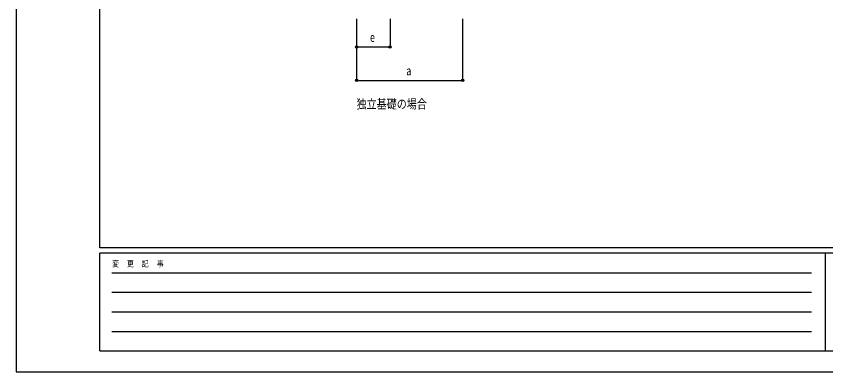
# Model space of a CAD drawing. Units: millimetres, scale not verified. Extents: x -10512 to 10512, y -7425 to 7425.
# Drawn here: x -10512 to -3258, y -7425 to -4238 of the extents above; entities that cross this region are included whole.
import ezdxf
from ezdxf.enums import TextEntityAlignment as Align

# ---------------------------------------------------------------- set-up
doc = ezdxf.new("R2010")
doc.units = ezdxf.units.MM
doc.header["$LTSCALE"] = 40
for name, color, linetype in [('0-2_USER1', 3, 'Continuous'), ('0-6_YKK_D', 6, 'Continuous'), ('0-7_YKK_ZWAK', 7, 'Continuous')]:
    doc.layers.add(name, color=color, linetype=linetype)
doc.styles.add('ＭＳ ゴシック', font='')
doc.styles.get('ＭＳ ゴシック').set_extended_font_data('MS Gothic')

msp = doc.modelspace()

# ---------------------------------------------------------------- linework, layer by layer
at = {"layer": '0-6_YKK_D'}
for p, q in [((-7462.45, -4262.5), (-7462.45, -4513.5)), ((-7462.45, -4262.5), (-7462.45, -4813.5)), ((-7162.45, -4262.5), (-7162.45, -4513.5)), ((-6512.45, -4262.5), (-6512.45, -4813.5)), ((-7462.45, -4512.5), (-7162.45, -4512.5)), ((-7462.45, -4812.5), (-6512.45, -4812.5))]:
    msp.add_line(p, q, dxfattribs=at)
for centre in [(-7462.45, -4512.5), (-7162.45, -4512.5), (-7462.45, -4812.5), (-6512.45, -4812.5)]:
    msp.add_circle(centre, 10.62, dxfattribs=at)
at = {"layer": '0-7_YKK_ZWAK'}
for p, q in [((-9762.45, -6312.5), (-9762.45, 6937.5)), ((9737.55, -6312.5), (-9762.45, -6312.5)), ((-3262.45, -6362.5), (-9762.45, -6362.5)), ((-9762.45, -7237.5), (-9762.45, -6362.5)), ((-3262.45, -6362.5), (-3262.45, -7237.5)), ((-12.45, -6362.5), (-3262.45, -6362.5)), ((-9656.2, -6537.5), (-3387.45, -6537.5)), ((-9656.2, -6712.5), (-3387.45, -6712.5)), ((-9656.2, -6887.5), (-3387.45, -6887.5)), ((-9656.2, -7062.5), (-3387.45, -7062.5)), ((-9762.45, -7237.5), (-3262.45, -7237.5)), ((-3262.45, -7237.5), (-12.45, -7237.5))]:
    msp.add_line(p, q, dxfattribs=at)
msp.add_lwpolyline([(-10512.5, -7425), (10512.5, -7425), (10512.5, 7425), (-10512.5, 7425)], close=True, dxfattribs=at)

# ---------------------------------------------------------------- texts
at = {"layer": '0-2_USER1', "style": 'ＭＳ ゴシック', "width": 0.8}
msp.add_text('独立基礎の場合', height=82.48, dxfattribs=at).set_placement((-7462.45, -5090), align=Align.BOTTOM_LEFT)
at = {"layer": '0-6_YKK_D', "style": 'ＭＳ ゴシック', "width": 0.8}
for s, p in [('e', (-7342.45, -4492.5)), ('a', (-7017.45, -4792.5))]:
    msp.add_text(s, height=82.48, dxfattribs=at).set_placement(p, align=Align.BOTTOM_LEFT)
at = {"layer": '0-7_YKK_ZWAK', "style": 'ＭＳ ゴシック', "width": 0.8}
msp.add_text('変  更  記  事', height=54.99, dxfattribs=at).set_placement((-9653.28, -6500), align=Align.BOTTOM_LEFT)

doc.saveas('drawing.dxf')
